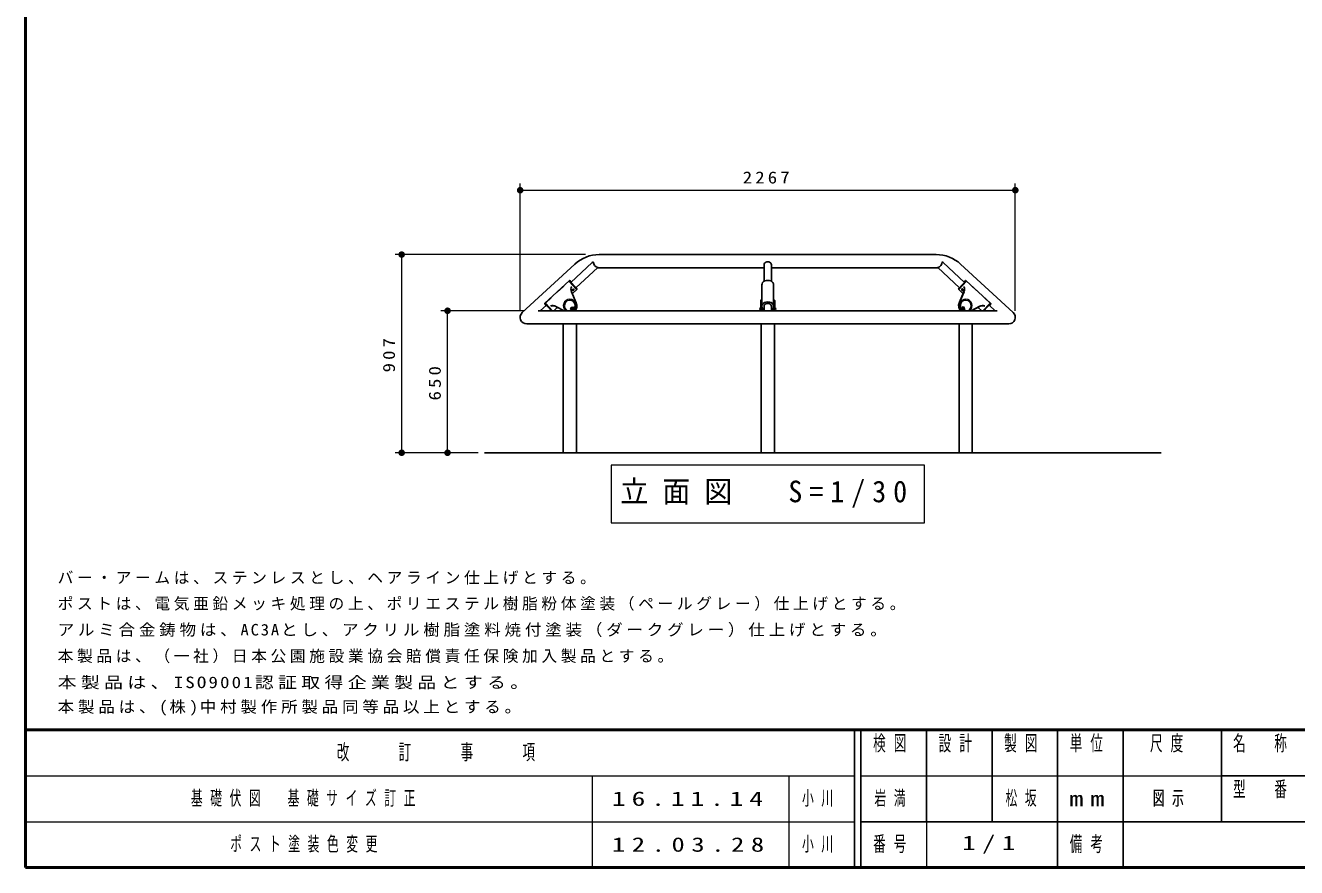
# Model space of a CAD drawing. Units: millimetres on the paper, with parts at other scales. Extents: x -365 to 0, y 0 to 257.
# Drawn here: x -365 to -171, y 0 to 128.5 of the extents above; entities that cross this region are included whole.
import ezdxf

# ---------------------------------------------------------------- set-up
doc = ezdxf.new("R2010")
doc.units = ezdxf.units.MM
doc.layers.add('1_30', color=7, linetype='Continuous', lineweight=25)
doc.layers.add('NAKAMURA図枠', color=7, linetype='Continuous', lineweight=13)
doc.layers.add('CLASS1', color=7, linetype='Continuous')
doc.layers.add('図面情報', color=7, linetype='Continuous')
doc.styles.add('ＭＳ ゴシック', font='')
doc.styles.get('ＭＳ ゴシック').set_extended_font_data('MS Gothic')

# ---------------------------------------------------------------- blocks, each defined once
blk = doc.blocks.new('filled_dot')
at = {"color": 0, "linetype": 'Continuous', "lineweight": -2, "const_width": 1.25}
blk.add_lwpolyline([(-0.625, 0, 1), (0.625, 0, 1)], format="xyb", close=True, dxfattribs=at)

msp = doc.modelspace()

# ---------------------------------------------------------------- linework, layer by layer
at = {"layer": '1_30', "lineweight": 13}
for p, q in [((-289.508, 84.955), (-289.508, 104.355)), ((-289.508, 103.355), (-213.949, 103.355)), ((-213.949, 84.955), (-213.949, 104.355)), ((-279.523, 93.534), (-308.587, 93.534)), ((-307.587, 63.297), (-307.587, 93.534)), ((-288.827, 84.963), (-301.587, 84.963)), ((-300.587, 63.297), (-300.587, 84.963)), ((-295.925, 63.297), (-308.587, 63.297)), ((-295.925, 63.297), (-301.587, 63.297)), ((-275.628, 61.388), (-275.628, 52.588)), ((-227.828, 61.388), (-275.628, 61.388)), ((-227.828, 52.588), (-227.828, 61.388)), ((-275.628, 52.588), (-227.828, 52.588))]:
    msp.add_line(p, q, dxfattribs=at)
at = {"layer": '1_30'}
for p, q in [((-277.443, 93.534), (-251.728, 93.534)), ((-226.014, 93.534), (-251.728, 93.534)), ((-277.699, 91.517), (-252.295, 91.517)), ((-252.295, 89.451), (-252.295, 91.989)), ((-251.162, 89.451), (-251.162, 91.989)), ((-225.758, 91.517), (-251.162, 91.517)), ((-282.026, 89.53), (-285.719, 86.11)), ((-281.979, 89.528), (-280.879, 88.34)), ((-221.478, 89.528), (-222.578, 88.34)), ((-221.431, 89.53), (-217.737, 86.11)), ((-280.884, 88.199), (-281.463, 87.663)), ((-222.573, 88.199), (-221.994, 87.663)), ((-285.721, 86.063), (-284.703, 84.963)), ((-283.901, 85.406), (-284.379, 84.963)), ((-252.295, 84.963), (-252.295, 85.637)), ((-251.162, 84.963), (-251.162, 85.637)), ((-219.556, 85.406), (-219.078, 84.963)), ((-217.736, 86.063), (-218.754, 84.963)), ((-286.747, 84.963), (-251.728, 84.963)), ((-216.71, 84.963), (-251.728, 84.963)), ((-288.499, 82.947), (-251.728, 82.947)), ((-282.947, 63.297), (-282.947, 82.947)), ((-280.93, 63.297), (-280.93, 82.947)), ((-252.737, 63.297), (-252.737, 82.947)), ((-214.958, 82.947), (-251.728, 82.947)), ((-250.72, 63.297), (-250.72, 82.947)), ((-222.527, 63.297), (-222.527, 82.947)), ((-220.51, 63.297), (-220.51, 82.947)), ((-294.925, 63.297), (-208.532, 63.297)), ((-208.532, 63.297), (-191.7, 63.297))]:
    msp.add_line(p, q, dxfattribs=at)
at = {"layer": '1_30', "color": 4}
for p, q in [((-289.182, 84.697), (-281.167, 92.08)), ((-214.275, 84.697), (-222.29, 92.08))]:
    msp.add_line(p, q, dxfattribs=at)
at = {"layer": '1_30', "color": 70}
for p, q in [((-281.765, 89.297), (-278.521, 92.301)), ((-280.995, 88.465), (-277.657, 91.555)), ((-222.462, 88.465), (-225.799, 91.555)), ((-221.692, 89.297), (-224.936, 92.301)), ((-286.446, 84.963), (-285.507, 85.832)), ((-217.011, 84.963), (-217.95, 85.832)), ((-284.777, 84.963), (-284.737, 85.001)), ((-218.68, 84.963), (-218.72, 85.001))]:
    msp.add_line(p, q, dxfattribs=at)
at = {"layer": '1_30', "color": 2, "lineweight": 13}
for p, q in [((-282.007, 89.411), (-280.952, 88.272)), ((-281.938, 89.543), (-281.78, 89.372)), ((-221.45, 89.411), (-222.505, 88.272)), ((-221.519, 89.543), (-221.677, 89.372)), ((-282.9, 88.683), (-283.866, 87.789)), ((-282.943, 88.681), (-282.925, 88.661)), ((-282.919, 88.703), (-282.9, 88.683)), ((-281.694, 87.824), (-280.979, 86.158)), ((-281.475, 88.199), (-281.395, 88.112)), ((-221.763, 87.824), (-222.478, 86.158)), ((-221.982, 88.199), (-222.062, 88.112)), ((-220.538, 88.703), (-220.557, 88.683)), ((-220.557, 88.683), (-219.591, 87.789)), ((-220.514, 88.681), (-220.532, 88.661)), ((-285.739, 86.024), (-285.581, 85.853)), ((-284.784, 86.939), (-285.652, 86.136)), ((-285.603, 86.082), (-284.567, 84.963)), ((-284.827, 86.937), (-284.808, 86.917)), ((-284.802, 86.96), (-284.784, 86.939)), ((-284.044, 85.649), (-282.736, 84.963)), ((-281.813, 85.226), (-281.724, 85.485)), ((-281.724, 85.485), (-281.456, 85.537)), ((-281.567, 85.392), (-281.654, 85.316)), ((-281.458, 85.354), (-281.567, 85.392)), ((-281.436, 85.241), (-281.458, 85.354)), ((-281.456, 85.537), (-281.277, 85.331)), ((-222.001, 85.537), (-222.18, 85.331)), ((-222.021, 85.241), (-221.999, 85.354)), ((-221.733, 85.485), (-222.001, 85.537)), ((-221.999, 85.354), (-221.89, 85.392)), ((-221.89, 85.392), (-221.803, 85.316)), ((-221.644, 85.226), (-221.733, 85.485)), ((-219.413, 85.649), (-220.721, 84.963)), ((-217.854, 86.082), (-218.89, 84.963)), ((-218.655, 86.96), (-218.673, 86.939)), ((-218.673, 86.939), (-217.805, 86.136)), ((-218.63, 86.937), (-218.649, 86.917)), ((-217.718, 86.024), (-217.876, 85.853)), ((-281.813, 85.226), (-281.634, 85.02)), ((-281.632, 85.203), (-281.654, 85.316)), ((-281.634, 85.02), (-281.365, 85.072)), ((-281.523, 85.165), (-281.632, 85.203)), ((-281.436, 85.241), (-281.523, 85.165)), ((-281.365, 85.072), (-281.277, 85.331)), ((-222.091, 85.072), (-222.18, 85.331)), ((-221.823, 85.02), (-222.091, 85.072)), ((-222.021, 85.241), (-221.934, 85.165)), ((-221.934, 85.165), (-221.825, 85.203)), ((-221.825, 85.203), (-221.803, 85.316)), ((-221.644, 85.226), (-221.823, 85.02))]:
    msp.add_line(p, q, dxfattribs=at)
at = {"layer": '1_30', "color": 2}
for p, q in [((-281.99, 89.54), (-281.961, 89.567)), ((-281.99, 89.54), (-281.786, 89.32)), ((-281.914, 89.566), (-281.755, 89.394)), ((-281.786, 89.32), (-281.757, 89.347)), ((-221.543, 89.566), (-221.702, 89.394)), ((-221.671, 89.32), (-221.7, 89.347)), ((-221.467, 89.54), (-221.671, 89.32)), ((-221.467, 89.54), (-221.496, 89.567)), ((-281.664, 87.837), (-280.938, 86.146)), ((-221.793, 87.837), (-222.519, 86.146)), ((-285.764, 86.001), (-285.605, 85.83)), ((-285.732, 86.075), (-285.762, 86.048)), ((-285.732, 86.075), (-285.529, 85.855)), ((-285.529, 85.855), (-285.558, 85.828)), ((-284.06, 85.619), (-282.807, 84.963)), ((-219.397, 85.619), (-220.65, 84.963)), ((-217.724, 86.075), (-217.928, 85.855)), ((-217.928, 85.855), (-217.899, 85.828)), ((-217.693, 86.001), (-217.852, 85.83)), ((-217.724, 86.075), (-217.695, 86.048))]:
    msp.add_line(p, q, dxfattribs=at)
at = {"layer": '1_30', "color": 20}
for p, q in [((-252.628, 88.915), (-252.628, 84.963)), ((-250.828, 88.915), (-250.828, 84.963))]:
    msp.add_line(p, q, dxfattribs=at)
at = {"layer": '1_30', "color": 40}
for p, q in [((-252.795, 86.548), (-252.628, 86.715)), ((-252.795, 86.548), (-252.795, 84.963)), ((-250.662, 86.548), (-250.828, 86.715)), ((-250.662, 86.548), (-250.662, 84.963))]:
    msp.add_line(p, q, dxfattribs=at)
at = {"layer": '1_30', "color": 2, "lineweight": 13}
for points in [[(-281.519, 88.247), (-281.497, 88.265), (-281.471, 88.279), (-281.444, 88.288), (-281.417, 88.292), (-281.391, 88.291), (-281.366, 88.285), (-281.344, 88.274), (-281.326, 88.258), (-281.312, 88.238), (-281.302, 88.216), (-281.298, 88.19), (-281.299, 88.165), (-281.305, 88.137), (-281.316, 88.112), (-281.332, 88.087), (-281.352, 88.066), (-281.375, 88.048), (-281.401, 88.034), (-281.427, 88.025), (-281.455, 88.021), (-281.48, 88.022), (-281.505, 88.028), (-281.527, 88.039), (-281.546, 88.054), (-281.56, 88.074), (-281.569, 88.097), (-281.573, 88.122), (-281.573, 88.148), (-281.566, 88.175), (-281.555, 88.201), (-281.539, 88.225)], [(-281.515, 88.242), (-281.495, 88.259), (-281.472, 88.271), (-281.449, 88.279), (-281.424, 88.283), (-281.402, 88.282), (-281.379, 88.277), (-281.36, 88.267), (-281.343, 88.253), (-281.331, 88.235), (-281.322, 88.215), (-281.319, 88.193), (-281.32, 88.17), (-281.325, 88.145), (-281.335, 88.123), (-281.349, 88.101), (-281.367, 88.082), (-281.387, 88.066), (-281.41, 88.054), (-281.433, 88.045), (-281.458, 88.042), (-281.481, 88.042), (-281.503, 88.048), (-281.522, 88.058), (-281.539, 88.072), (-281.551, 88.089), (-281.56, 88.109), (-281.564, 88.132), (-281.563, 88.155), (-281.557, 88.179), (-281.547, 88.202), (-281.533, 88.224)], [(-221.938, 88.247), (-221.96, 88.265), (-221.986, 88.279), (-222.012, 88.288), (-222.04, 88.292), (-222.066, 88.291), (-222.091, 88.285), (-222.112, 88.274), (-222.131, 88.258), (-222.145, 88.238), (-222.155, 88.216), (-222.159, 88.19), (-222.158, 88.165), (-222.152, 88.137), (-222.14, 88.112), (-222.125, 88.087), (-222.105, 88.066), (-222.082, 88.048), (-222.056, 88.034), (-222.03, 88.025), (-222.002, 88.021), (-221.977, 88.022), (-221.951, 88.028), (-221.93, 88.039), (-221.911, 88.054), (-221.897, 88.074), (-221.888, 88.097), (-221.883, 88.122), (-221.884, 88.148), (-221.891, 88.175), (-221.902, 88.201), (-221.918, 88.225)], [(-221.942, 88.242), (-221.962, 88.259), (-221.985, 88.271), (-222.008, 88.279), (-222.032, 88.283), (-222.055, 88.282), (-222.078, 88.277), (-222.097, 88.267), (-222.114, 88.253), (-222.126, 88.235), (-222.135, 88.215), (-222.138, 88.193), (-222.137, 88.17), (-222.132, 88.145), (-222.122, 88.123), (-222.108, 88.101), (-222.09, 88.082), (-222.07, 88.066), (-222.047, 88.054), (-222.024, 88.045), (-221.999, 88.042), (-221.976, 88.042), (-221.954, 88.048), (-221.935, 88.058), (-221.918, 88.072), (-221.906, 88.089), (-221.897, 88.109), (-221.893, 88.132), (-221.894, 88.155), (-221.9, 88.179), (-221.91, 88.202), (-221.924, 88.224)]]:
    msp.add_lwpolyline(points, close=True, dxfattribs=at)
for centre, radius in [((-281.545, 85.279), 0.217), ((-281.545, 85.279), 0.133), ((-221.912, 85.279), 0.217), ((-221.912, 85.279), 0.133)]:
    msp.add_circle(centre, radius, dxfattribs=at)
at = {"layer": '1_30', "color": 4}
for centre, start, end in [((-277.443, 88.038), 90, 132.65078), ((-226.014, 88.038), 47.34922, 90)]:
    msp.add_arc(centre, 5.496, start, end, dxfattribs=at)
at = {"layer": '1_30', "color": 70}
for centre, start, end in [((-277.836, 91.561), 121.17269, 132.79488), ((-277.354, 92.517), 185.30584, 252.45504), ((-226.103, 92.517), 287.54496, 354.69416), ((-225.621, 91.561), 47.20512, 58.82731)]:
    msp.add_arc(centre, 1.008, start, end, dxfattribs=at)
at = {"layer": '1_30', "color": 2, "lineweight": 13}
for centre, radius, start, end in [((-282.007, 89.411), 0.1, 42.79488, 132.79488), ((-221.45, 89.411), 0.1, 47.20512, 137.20512), ((-280.75, 88.243), 1.033, 157.14256, 203.94243), ((-222.707, 88.243), 1.033, 336.05757, 22.85744), ((-285.584, 86.062), 0.1, 132.79488, 222.79488), ((-284.535, 84.739), 1.033, 61.64731, 108.44719), ((-281.939, 85.731), 0.983, 308.657, 231.343), ((-281.939, 85.731), 0.817, 73.27759, 250.09638), ((-281.939, 85.731), 0.817, 318.85688, 73.27755), ((-281.939, 85.731), 1.05, 313.00296, 23.9589), ((-221.518, 85.731), 1.05, 156.0411, 226.99704), ((-221.518, 85.731), 0.983, 308.657, 231.343), ((-221.518, 85.731), 0.817, 106.72245, 221.14312), ((-221.518, 85.731), 0.817, 289.90362, 106.72241), ((-218.922, 84.739), 1.033, 71.55281, 118.35269), ((-217.873, 86.062), 0.1, 317.20512, 47.20512), ((-281.939, 85.731), 0.817, 289.90362, 303.20102), ((-221.518, 85.731), 0.817, 236.79898, 250.09638)]:
    msp.add_arc(centre, radius, start, end, dxfattribs=at)
at = {"layer": '1_30', "lineweight": 13}
for centre, start, end in [((-282.003, 89.505), 42.79488, 132.79488), ((-221.454, 89.505), 47.20512, 137.20512)]:
    msp.add_arc(centre, 0.0333, start, end, dxfattribs=at)
at = {"layer": '1_30', "color": 2}
for centre, radius, start, end in [((-281.938, 89.543), 0.0333, 42.79488, 132.79488), ((-281.78, 89.372), 0.0333, 312.79488, 42.79488), ((-221.677, 89.372), 0.0333, 137.20512, 227.20512), ((-221.519, 89.543), 0.0333, 47.20512, 137.20512), ((-280.75, 88.243), 1, 157.14256, 203.94244), ((-222.707, 88.243), 1, 336.05756, 22.85744), ((-285.739, 86.024), 0.0333, 132.79488, 222.79488), ((-285.581, 85.853), 0.0333, 222.79488, 312.79488), ((-284.535, 84.739), 1, 61.64731, 108.44718), ((-281.939, 85.731), 1.083, 314.8613, 22.50789), ((-221.518, 85.731), 1.083, 157.49211, 225.1387), ((-218.922, 84.739), 1, 71.55282, 118.35268), ((-217.876, 85.853), 0.0333, 227.20512, 317.20512), ((-217.718, 86.024), 0.0333, 317.20512, 47.20512)]:
    msp.add_arc(centre, radius, start, end, dxfattribs=at)
at = {"layer": '1_30'}
for centre, radius, start, end in [((-281.35, 87.541), 0.167, 132.79488, 203.94244), ((-280.952, 88.272), 0.1, 312.79488, 42.79488), ((-222.505, 88.272), 0.1, 137.20512, 227.20512), ((-222.107, 87.541), 0.167, 336.05756, 47.20512), ((-285.697, 86.086), 0.0333, 132.79488, 222.79488), ((-283.788, 85.283), 0.167, 61.64731, 132.79488), ((-219.669, 85.283), 0.167, 47.20512, 118.35268), ((-217.76, 86.086), 0.0333, 317.20512, 47.20512), ((-288.499, 83.955), 1.008, 132.65078, 270), ((-214.958, 83.955), 1.008, 270, 47.34922)]:
    msp.add_arc(centre, radius, start, end, dxfattribs=at)
at = {"layer": '1_30', "color": 190}
for centre, start, end in [((-252.788, 85.272), 92.54825, 267.45174), ((-250.668, 85.272), 272.54826, 87.45175)]:
    msp.add_arc(centre, 0.15, start, end, dxfattribs=at)
at = {"layer": '1_30'}
for centre, major_axis, ratio, start_param, end_param in [((-251.728, 91.989), (0.567, 0), 0.766044, 6.2831853, 9.424778), ((-251.728, 88.915), (0.9, 0), 0.76605, 6.2831853, 9.424778), ((-251.728, 85.637), (0.9, 0), 0.76605, 5.3934654, 10.3144979), ((-251.728, 85.637), (0.567, 0), 0.766044, 6.2831853, 9.424778)]:
    msp.add_ellipse(centre, major_axis=major_axis, ratio=ratio, start_param=start_param, end_param=end_param, dxfattribs=at)
at = {"layer": 'NAKAMURA図枠', "lineweight": 50}
for p, q in [((-365, 257), (-365, 0)), ((-365, 21), (0, 21)), ((-365, 0), (0, 0))]:
    msp.add_line(p, q, dxfattribs=at)
at = {"layer": 'NAKAMURA図枠', "color": 211, "lineweight": 25}
for p, q in [((-238.5, 21), (-238.5, 0)), ((-237.5, 21), (-237.5, 0)), ((-227.5, 21), (-227.5, 7)), ((-217.5, 21), (-217.5, 7)), ((-207.5, 21), (-207.5, 0)), ((-197.5, 21), (-197.5, 7)), ((-182.5, 21), (-182.5, 7)), ((-182.5, 14), (-70, 14)), ((-237.5, 7), (0, 7))]:
    msp.add_line(p, q, dxfattribs=at)
at = {"layer": 'NAKAMURA図枠'}
for p, q in [((-365, 14), (-238.5, 14)), ((-278.5, 14), (-278.5, 0)), ((-248.5, 14), (-248.5, 0)), ((-237.5, 14), (-182.5, 14)), ((-365, 7), (-238.5, 7)), ((-227.5, 7), (-227.5, 0))]:
    msp.add_line(p, q, dxfattribs=at)
at = {"layer": 'NAKAMURA図枠', "lineweight": 25}
msp.add_line((-197.5, 7), (-197.5, 0), dxfattribs=at)

# ---------------------------------------------------------------- block references
at = {"layer": '1_30', "lineweight": 13, "xscale": 0.4, "yscale": 0.4}
msp.add_blockref('filled_dot', (-289.508, 103.355), dxfattribs=at)
for p, rotation in [((-213.949, 103.355), 180), ((-307.587, 93.534), 270), ((-300.587, 84.963), 270), ((-307.587, 63.297), 90), ((-300.587, 63.297), 90)]:
    msp.add_blockref('filled_dot', p, dxfattribs=dict(at, rotation=rotation))

# ---------------------------------------------------------------- texts
at = {"layer": '1_30', "style": 'ＭＳ ゴシック'}
for s, insert, char_height, attachment_point in [('\\T1.33;\\W1.15;2267', (-251.728, 104.355), 1.833, 8), ('\\T1.5;\\W0.95;立面図\u3000S=1/30', (-274.228, 56.988), 3.299, 4)]:
    msp.add_mtext(s, dxfattribs=dict(at, insert=insert, char_height=char_height, attachment_point=attachment_point))
at = {"layer": '1_30', "char_height": 1.833, "attachment_point": 8, "rotation": 90, "style": 'ＭＳ ゴシック'}
for s, insert in [('\\T1.33;\\W1.15;907', (-308.587, 78.415)), ('\\T1.33;\\W1.15;650', (-301.587, 74.13))]:
    msp.add_mtext(s, dxfattribs=dict(at, insert=insert))
at = {"layer": 'CLASS1', "char_height": 1.76, "attachment_point": 7, "style": 'ＭＳ ゴシック'}
for s, insert in [('\\T1.23;バー・アームは、ステンレスとし、ヘアライン仕上げとする。', (-360.084, 43.183)), ('\\T1.23;ポストは、電気亜鉛メッキ処理の上、ポリエステル樹脂粉体塗装（ペールグレー）仕上げとする。', (-360.084, 39.183)), ('\\T1.23;\\W1.05;アルミ合金鋳物は、AC3Aとし、アクリル樹脂塗料焼付塗装（ダークグレー）仕上げとする。', (-360.084, 35.183)), ('\\T1.23;本製品は、（一社）日本公園施設業協会賠償責任保険加入製品とする。', (-360.084, 31.183)), ('\\T1.23;\\W1.2;本製品は、ISO9001認証取得企業製品とする。', (-360.084, 27.183)), ('\\T1.23;\\W1.05;本製品は、(株)中村製作所製品同等品以上とする。', (-360.084, 23.183))]:
    msp.add_mtext(s, dxfattribs=dict(at, insert=insert))
at = {"layer": 'NAKAMURA図枠', "color": 4, "char_height": 2.346, "style": 'ＭＳ ゴシック'}
for s, insert, attachment_point in [('\\T1.64;\\W0.6;検図', (-232.5, 20.167), 2), ('\\T1.64;\\W0.6;設計', (-222.5, 20.167), 2), ('\\T1.64;\\W0.6;製図', (-212.5, 20.167), 2), ('\\T1.64;\\W0.6;単位', (-202.5, 20.167), 2), ('\\T1.64;\\W0.6;尺度', (-190.25, 20.167), 2), ('\\T1.64;\\W0.6;名\u3000称', (-176, 20.167), 2), ('\\T1.64;\\W0.6;改\u3000\u3000訂\u3000\u3000事\u3000\u3000項', (-301.75, 17.5), 5), ('\\T1.64;\\W0.6;型\u3000番', (-176, 13.167), 2), ('\\T1.5;\\W1.35;mm', (-202.5, 10.5), 5), ('\\T1.64;\\W0.6;番号', (-232.5, 3.5), 5), ('\\T1.64;\\W0.6;備考', (-202.5, 3.5), 5)]:
    msp.add_mtext(s, dxfattribs=dict(at, insert=insert, attachment_point=attachment_point))
at = {"layer": '図面情報', "char_height": 2.199, "style": 'ＭＳ ゴシック'}
for s, insert, attachment_point in [('\\T1.64;\\W0.6;基礎伏図\u3000基礎サイズ訂正', (-339.75, 10.5), 4), ('\\T1.64;\\W0.6;小川', (-246.5, 10.5), 4), ('\\T1.64;\\W0.6;岩満', (-232.5, 10.5), 5), ('\\T1.64;\\W0.6;松坂', (-212.5, 10.5), 5), ('\\T1.64;\\W0.6;図示', (-193, 10.5), 4), ('\\T1.64;\\W0.6;図示', (-190, 10.5), 5), ('\\T1.43;\\W1.4;16.11.14', (-275.5, 10.5), 4), ('\\T1.64;\\W0.6;ポスト塗装色変更', (-333.75, 3.5), 4), ('\\T1.5;\\W1.35;12.03.28', (-275.5, 3.5), 4), ('\\T1.64;\\W0.6;小川', (-246.5, 3.5), 4), ('\\T1.5;\\W1.35;1/1', (-217.5, 3.5), 5)]:
    msp.add_mtext(s, dxfattribs=dict(at, insert=insert, attachment_point=attachment_point))

doc.saveas('drawing.dxf')
